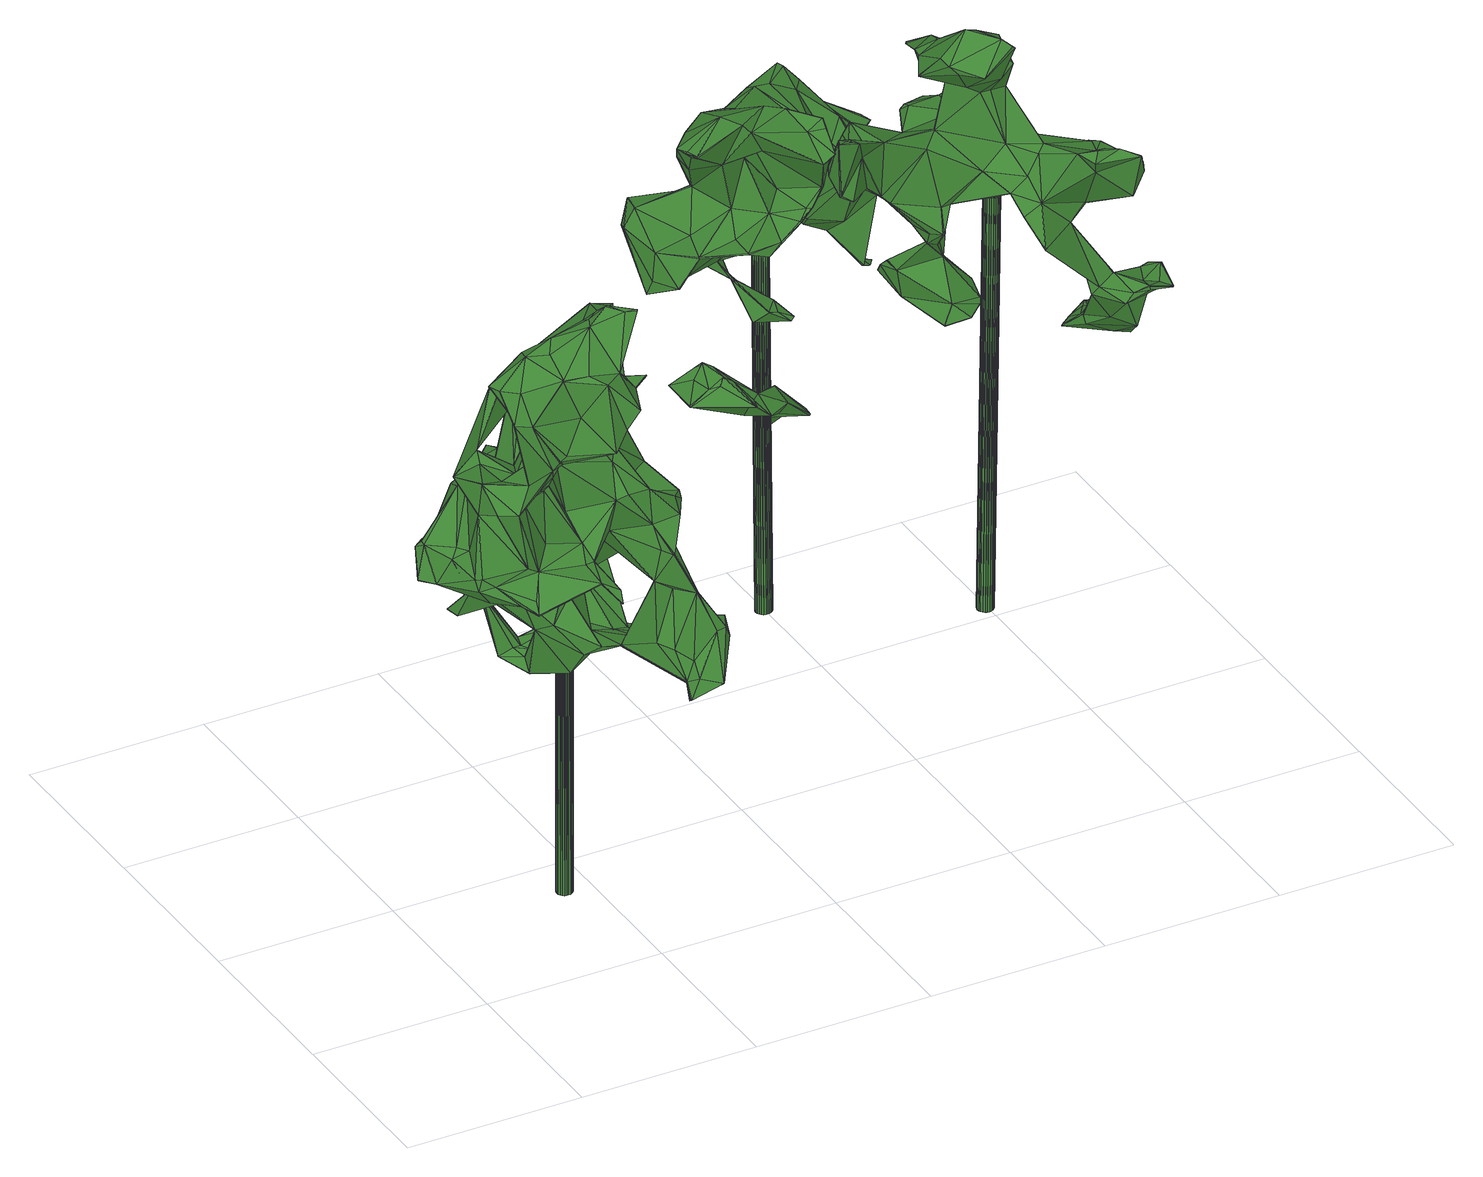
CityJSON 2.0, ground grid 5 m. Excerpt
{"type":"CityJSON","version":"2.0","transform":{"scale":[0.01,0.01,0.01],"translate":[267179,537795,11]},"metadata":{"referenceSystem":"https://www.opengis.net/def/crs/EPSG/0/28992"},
"CityObjects":{
"tree1":{"type":"SolitaryVegetationObject","attributes":{"gtid":186,"crown_width_m":6.76,"crown_median_z":22.36,"crown_r50_m":0.382,"crown_porosity":0.902,"trunk_H_m":10.62,"trunk_DBH_m":0.428,"trunk_radius_m":0.214,"trunk_base_height_m":11.74,"original_gtid":"206"},"geometry":[{"type":"Solid","lod":"3","boundaries":[[[[0,1,2]],[[3,4,5]],[[6,7,8]],[[9,10,11]],[[12,13,14]],[[15,16,17]],[[18,19,20]],[[21,22,23]],[[24,25,26]],[[27,28,3]],[[29,30,31]],[[32,33,34]],[[35,36,37]],[[38,39,40]],[[41,42,43]],[[44,45,46]],[[23,47,48]],[[49,50,51]],[[52,53,54]],[[55,54,53]],[[56,21,57]],[[58,59,60]],[[34,59,58]],[[20,61,18]],[[62,63,64]],[[12,14,65]],[[46,45,66]],[[67,68,6]],[[69,47,23]],[[70,67,71]],[[72,73,74]],[[75,0,76]],[[45,77,66]],[[78,79,80]],[[21,23,48]],[[81,82,83]],[[84,85,86]],[[87,86,85]],[[88,89,66]],[[90,91,92]],[[93,24,94]],[[95,24,93]],[[96,97,98]],[[99,52,100]],[[99,100,101]],[[102,103,44]],[[46,89,2]],[[104,105,106]],[[22,34,107]],[[22,107,23]],[[84,47,69]],[[108,109,110]],[[41,111,112]],[[113,112,111]],[[114,115,116]],[[20,60,61]],[[117,118,119]],[[120,41,121]],[[122,123,124]],[[125,126,127]],[[114,116,128]],[[22,21,56]],[[105,113,111]],[[80,129,130]],[[103,130,129]],[[69,131,84]],[[0,2,76]],[[132,133,134]],[[134,133,135]],[[81,136,35]],[[93,13,12]],[[137,8,138]],[[139,140,141]],[[9,34,58]],[[67,142,143]],[[6,142,67]],[[102,144,103]],[[130,103,144]],[[44,46,102]],[[110,145,108]],[[146,147,148]],[[146,148,149]],[[31,30,150]],[[68,70,83]],[[151,152,153]],[[154,155,156]],[[54,83,82]],[[54,82,52]],[[65,157,158]],[[159,157,65]],[[26,160,161]],[[162,157,159]],[[163,164,165]],[[163,165,166]],[[13,167,45]],[[94,167,13]],[[49,168,50]],[[2,1,46]],[[113,169,170]],[[106,171,104]],[[166,28,27]],[[7,6,68]],[[43,42,172]],[[43,172,173]],[[41,43,173]],[[174,31,110]],[[76,52,175]],[[3,5,27]],[[80,126,176]],[[109,124,110]],[[110,150,145]],[[36,177,178]],[[179,180,144]],[[181,182,17]],[[95,25,24]],[[159,183,162]],[[162,183,184]],[[94,185,167]],[[94,13,93]],[[186,60,20]],[[51,187,188]],[[94,24,185]],[[189,66,190]],[[35,191,192]],[[37,191,35]],[[12,65,158]],[[193,107,9]],[[123,194,174]],[[158,157,162]],[[149,195,76]],[[148,195,149]],[[88,42,146]],[[147,146,42]],[[196,118,11]],[[197,1,0]],[[102,1,197]],[[100,52,82]],[[100,82,81]],[[120,42,41]],[[158,198,12]],[[199,143,72]],[[167,77,45]],[[200,201,202]],[[200,202,184]],[[60,63,58]],[[186,63,60]],[[203,112,204]],[[203,204,205]],[[80,130,126]],[[206,3,203]],[[206,203,205]],[[207,28,165]],[[208,121,209]],[[210,148,147]],[[2,149,76]],[[118,211,152]],[[212,213,214]],[[215,216,128]],[[217,218,201]],[[121,41,112]],[[175,219,76]],[[178,90,92]],[[178,155,154]],[[42,88,172]],[[173,172,88]],[[178,177,155]],[[155,177,36]],[[115,199,220]],[[115,221,199]],[[68,54,55]],[[179,222,223]],[[75,223,222]],[[73,72,224]],[[11,10,225]],[[132,173,88]],[[14,78,65]],[[9,107,34]],[[145,73,163]],[[226,227,228]],[[81,229,136]],[[83,214,81]],[[229,81,214]],[[20,19,186]],[[112,3,28]],[[112,28,121]],[[45,230,13]],[[143,231,72]],[[217,186,218]],[[186,232,218]],[[233,29,234]],[[233,234,235]],[[188,236,237]],[[237,236,238]],[[156,155,36]],[[32,34,239]],[[240,241,138]],[[240,138,7]],[[105,41,173]],[[105,173,106]],[[90,178,154]],[[156,90,154]],[[194,16,234]],[[29,233,168]],[[68,67,70]],[[101,175,52]],[[26,185,24]],[[14,79,78]],[[96,231,97]],[[164,231,96]],[[167,185,77]],[[242,204,112]],[[106,173,134]],[[70,214,83]],[[243,17,16]],[[18,61,244]],[[235,245,246]],[[130,144,180]],[[232,171,218]],[[72,247,224]],[[90,248,221]],[[0,222,249]],[[117,119,216]],[[188,237,51]],[[46,66,89]],[[196,32,119]],[[79,230,44]],[[233,250,220]],[[168,233,220]],[[250,233,246]],[[221,248,213]],[[156,213,248]],[[251,126,125]],[[64,186,217]],[[178,92,36]],[[186,64,63]],[[92,37,36]],[[184,198,162]],[[32,239,226]],[[252,243,123]],[[139,141,170]],[[158,162,198]],[[71,214,70]],[[212,214,71]],[[35,229,36]],[[136,229,35]],[[156,36,229]],[[156,229,213]],[[220,199,168]],[[56,57,253]],[[235,246,233]],[[56,239,22]],[[119,228,216]],[[115,254,221]],[[116,117,128]],[[181,253,57]],[[247,72,231]],[[243,16,194]],[[255,71,67]],[[255,67,143]],[[211,256,193]],[[107,193,256]],[[143,199,255]],[[226,228,119]],[[226,119,32]],[[184,202,39]],[[210,96,98]],[[221,255,199]],[[138,241,137]],[[115,220,116]],[[12,257,93]],[[258,240,55]],[[106,134,171]],[[97,8,137]],[[181,17,243]],[[252,181,243]],[[226,239,253]],[[239,56,253]],[[137,241,98]],[[34,22,239]],[[66,77,190]],[[175,127,180]],[[101,127,175]],[[107,256,23]],[[91,254,115]],[[240,7,68]],[[246,118,250]],[[17,182,15]],[[247,231,164]],[[69,211,131]],[[245,87,85]],[[207,165,164]],[[227,216,228]],[[117,216,215]],[[46,1,102]],[[147,42,120]],[[121,147,120]],[[259,260,125]],[[163,166,5]],[[27,5,166]],[[217,62,64]],[[45,44,230]],[[112,203,3]],[[92,191,37]],[[191,62,261]],[[188,73,236]],[[126,262,176]],[[210,208,96]],[[145,30,263]],[[221,254,90]],[[15,245,235]],[[69,256,211]],[[23,256,69]],[[52,76,264]],[[190,26,161]],[[247,164,163]],[[125,260,265]],[[125,265,251]],[[35,127,100]],[[147,208,210]],[[223,219,180]],[[180,219,175]],[[223,75,219]],[[76,219,75]],[[149,0,249]],[[159,65,266]],[[159,266,267]],[[268,205,122]],[[184,260,269]],[[91,63,62]],[[73,224,163]],[[247,163,224]],[[242,141,204]],[[62,191,92]],[[92,91,62]],[[259,191,261]],[[11,118,152]],[[135,270,134]],[[196,119,118]],[[13,79,14]],[[104,171,232]],[[253,181,252]],[[98,97,137]],[[271,272,273]],[[97,274,8]],[[275,276,139]],[[180,126,130]],[[253,227,226]],[[252,227,253]],[[252,139,227]],[[132,88,66]],[[99,101,52]],[[272,277,197]],[[278,48,86]],[[243,194,123]],[[210,98,148]],[[258,148,240]],[[264,148,258]],[[241,148,98]],[[240,148,241]],[[201,218,270]],[[201,270,135]],[[168,237,238]],[[135,202,201]],[[227,139,128]],[[127,126,180]],[[279,198,39]],[[280,281,276]],[[91,196,225]],[[91,90,254]],[[132,134,173]],[[276,128,139]],[[170,275,139]],[[168,73,50]],[[73,282,50]],[[79,13,230]],[[28,207,121]],[[121,207,209]],[[211,85,131]],[[249,272,283]],[[249,283,149]],[[271,273,283]],[[271,283,272]],[[149,273,197]],[[272,197,273]],[[183,265,184]],[[197,144,102]],[[278,21,48]],[[60,59,61]],[[284,61,59]],[[183,159,251]],[[191,285,192]],[[80,286,267]],[[176,286,80]],[[267,286,159]],[[272,222,179]],[[0,75,222]],[[104,232,19]],[[287,5,4]],[[218,171,270]],[[30,29,263]],[[276,114,128]],[[105,111,41]],[[235,234,15]],[[124,123,174]],[[124,174,110]],[[176,262,286]],[[91,115,114]],[[91,114,196]],[[276,196,114]],[[113,242,112]],[[79,44,129]],[[170,280,275]],[[280,276,275]],[[179,223,180]],[[113,170,242]],[[280,244,281]],[[63,91,225]],[[170,141,242]],[[244,280,170]],[[244,170,104]],[[288,4,206]],[[205,204,141]],[[149,197,0]],[[96,289,207]],[[208,289,96]],[[201,269,217]],[[201,184,269]],[[217,269,62]],[[104,169,105]],[[113,105,169]],[[269,261,62]],[[90,156,248]],[[16,15,234]],[[196,33,32]],[[83,54,68]],[[84,86,47]],[[273,2,89]],[[68,55,240]],[[168,74,73]],[[290,291,160]],[[273,149,2]],[[9,153,193]],[[238,145,263]],[[238,263,168]],[[29,168,263]],[[250,116,220]],[[249,222,272]],[[31,174,29]],[[116,250,117]],[[292,125,127]],[[276,281,293]],[[93,257,95]],[[25,257,290]],[[95,257,25]],[[12,290,257]],[[149,283,146]],[[88,146,283]],[[189,133,66]],[[145,238,236]],[[145,236,73]],[[58,10,9]],[[202,135,40]],[[202,40,39]],[[174,234,29]],[[194,234,174]],[[117,215,128]],[[118,117,250]],[[59,34,33]],[[268,122,109]],[[109,122,124]],[[11,152,151]],[[11,151,9]],[[28,166,165]],[[200,184,201]],[[197,277,144]],[[255,221,212]],[[47,86,48]],[[144,277,179]],[[272,179,277]],[[26,190,185]],[[190,77,185]],[[276,33,196]],[[276,293,33]],[[59,33,293]],[[78,266,65]],[[244,104,18]],[[18,104,19]],[[188,187,73]],[[145,187,108]],[[274,6,8]],[[138,8,7]],[[199,72,74]],[[199,74,168]],[[294,40,135]],[[38,40,294]],[[97,231,274]],[[135,133,189]],[[279,39,38]],[[21,278,57]],[[57,278,182]],[[108,187,109]],[[51,109,187]],[[51,288,109]],[[259,125,285]],[[259,285,191]],[[264,258,53]],[[292,285,125]],[[55,53,258]],[[292,192,285]],[[292,127,35]],[[292,35,192]],[[121,208,147]],[[208,209,289]],[[273,88,283]],[[145,150,30]],[[143,142,274]],[[274,231,143]],[[6,274,142]],[[63,10,58]],[[184,265,260]],[[11,225,196]],[[63,225,10]],[[207,289,209]],[[207,164,96]],[[19,232,186]],[[251,262,126]],[[81,35,100]],[[101,100,127]],[[269,260,261]],[[259,261,260]],[[170,169,104]],[[59,293,284]],[[284,281,61]],[[49,51,237]],[[49,237,168]],[[229,214,213]],[[278,86,87]],[[132,66,133]],[[213,212,221]],[[80,266,78]],[[267,266,80]],[[5,287,163]],[[73,287,282]],[[187,287,73]],[[187,145,287]],[[163,287,145]],[[135,189,294]],[[84,131,85]],[[71,255,212]],[[161,189,190]],[[189,161,160]],[[189,160,294]],[[171,134,270]],[[26,25,160]],[[290,160,25]],[[288,50,282]],[[51,50,288]],[[227,128,216]],[[251,265,183]],[[264,53,52]],[[159,262,251]],[[159,286,262]],[[122,140,139]],[[205,141,140]],[[61,281,244]],[[206,205,268]],[[206,268,109]],[[205,140,122]],[[109,288,206]],[[139,252,122]],[[123,122,252]],[[293,281,284]],[[181,57,182]],[[15,182,245]],[[87,245,182]],[[12,295,291]],[[39,198,184]],[[38,198,279]],[[38,294,198]],[[80,79,129]],[[103,129,44]],[[198,294,12]],[[12,294,295]],[[273,89,88]],[[294,291,295]],[[160,291,294]],[[151,153,9]],[[264,195,148]],[[76,195,264]],[[211,153,152]],[[193,153,211]],[[278,87,182]],[[282,4,288]],[[287,4,282]],[[206,4,3]],[[12,291,290]],[[246,245,85]],[[118,246,85]],[[118,85,211]],[[31,150,110]],[[296,297,298]],[[296,298,299]],[[299,298,300]],[[299,300,301]],[[298,297,302]],[[298,302,300]],[[300,302,303]],[[300,303,301]],[[302,297,304]],[[302,304,303]],[[303,304,305]],[[303,305,301]],[[304,297,306]],[[304,306,305]],[[305,306,307]],[[305,307,301]],[[306,297,308]],[[306,308,307]],[[307,308,309]],[[307,309,301]],[[308,297,310]],[[308,310,309]],[[309,310,311]],[[309,311,301]],[[310,297,312]],[[310,312,311]],[[311,312,313]],[[311,313,301]],[[312,297,314]],[[312,314,313]],[[313,314,315]],[[313,315,301]],[[314,297,316]],[[314,316,315]],[[315,316,317]],[[315,317,301]],[[316,297,318]],[[316,318,317]],[[317,318,319]],[[317,319,301]],[[318,297,320]],[[318,320,319]],[[319,320,321]],[[319,321,301]],[[320,297,322]],[[320,322,321]],[[321,322,323]],[[321,323,301]],[[322,297,324]],[[322,324,323]],[[323,324,325]],[[323,325,301]],[[324,297,326]],[[324,326,325]],[[325,326,327]],[[325,327,301]],[[326,297,328]],[[326,328,327]],[[327,328,329]],[[327,329,301]],[[328,297,330]],[[328,330,329]],[[329,330,331]],[[329,331,301]],[[330,297,332]],[[330,332,331]],[[331,332,333]],[[331,333,301]],[[332,297,334]],[[332,334,333]],[[333,334,335]],[[333,335,301]],[[334,297,336]],[[334,336,335]],[[335,336,337]],[[335,337,301]],[[336,297,338]],[[336,338,337]],[[337,338,339]],[[337,339,301]],[[338,297,340]],[[338,340,339]],[[339,340,341]],[[339,341,301]],[[340,297,342]],[[340,342,341]],[[341,342,343]],[[341,343,301]],[[342,297,344]],[[342,344,343]],[[343,344,345]],[[343,345,301]],[[344,297,296]],[[344,296,345]],[[345,296,299]],[[345,299,301]]]]}]},
"tree2":{"type":"SolitaryVegetationObject","attributes":{"gtid":143,"crown_width_m":6.42,"crown_median_z":25.72,"crown_r50_m":0.41,"crown_porosity":0.9,"trunk_H_m":12.35,"trunk_DBH_m":0.449,"trunk_radius_m":0.225,"trunk_base_height_m":13.37,"original_gtid":"159"},"geometry":[{"type":"Solid","lod":"3","boundaries":[[[[346,347,348]],[[349,350,351]],[[352,353,354]],[[355,356,357]],[[358,359,360]],[[361,353,352]],[[362,363,364]],[[365,366,367]],[[368,360,369]],[[355,370,371]],[[372,355,371]],[[373,374,375]],[[376,377,378]],[[379,374,380]],[[381,350,349]],[[382,346,383]],[[359,384,385]],[[358,384,359]],[[364,353,361]],[[354,353,364]],[[375,374,379]],[[346,382,347]],[[386,367,387]],[[388,389,390]],[[391,384,358]],[[391,392,384]],[[393,394,395]],[[375,396,397]],[[398,399,400]],[[375,401,396]],[[402,403,404]],[[402,404,405]],[[406,347,407]],[[408,370,409]],[[408,409,410]],[[411,412,413]],[[414,415,416]],[[417,418,349]],[[419,383,420]],[[385,421,422]],[[423,424,412]],[[425,369,426]],[[425,426,392]],[[427,379,380]],[[365,367,386]],[[428,429,430]],[[431,400,432]],[[433,434,435]],[[435,434,436]],[[437,438,439]],[[362,440,363]],[[441,436,434]],[[397,442,443]],[[365,386,444]],[[445,446,447]],[[448,434,433]],[[449,450,451]],[[452,347,382]],[[453,396,401]],[[453,349,396]],[[392,426,454]],[[455,420,456]],[[416,457,431]],[[458,416,415]],[[458,415,459]],[[364,363,354]],[[416,460,457]],[[461,370,357]],[[462,463,464]],[[442,465,466]],[[449,466,465]],[[467,404,468]],[[468,404,469]],[[470,471,472]],[[473,464,463]],[[410,474,475]],[[398,437,399]],[[476,437,398]],[[477,366,365]],[[472,471,478]],[[368,369,479]],[[480,368,479]],[[414,432,481]],[[482,483,484]],[[447,477,485]],[[447,485,445]],[[486,360,359]],[[487,488,489]],[[443,466,373]],[[397,443,375]],[[375,443,373]],[[490,491,386]],[[387,490,386]],[[444,386,491]],[[410,409,492]],[[460,458,428]],[[432,400,399]],[[425,392,476]],[[383,346,348]],[[475,408,410]],[[424,478,471]],[[398,425,476]],[[415,481,459]],[[393,395,484]],[[493,494,363]],[[488,487,395]],[[397,418,495]],[[483,402,405]],[[496,445,485]],[[447,435,436]],[[497,498,494]],[[493,440,499]],[[348,347,406]],[[432,414,431]],[[441,402,500]],[[404,419,469]],[[416,431,414]],[[501,502,503]],[[486,504,505]],[[505,504,369]],[[351,503,506]],[[361,451,450]],[[461,409,370]],[[407,347,452]],[[507,508,509]],[[458,460,416]],[[510,499,511]],[[448,433,435]],[[512,513,514]],[[515,420,383]],[[515,383,348]],[[462,475,474]],[[516,427,380]],[[373,517,516]],[[355,474,356]],[[477,447,518]],[[373,466,517]],[[428,459,439]],[[428,458,459]],[[453,401,519]],[[409,461,492]],[[519,516,517]],[[427,516,519]],[[364,450,362]],[[374,373,380]],[[373,516,380]],[[363,494,354]],[[506,503,520]],[[521,484,490]],[[361,450,364]],[[419,420,455]],[[509,522,484]],[[509,484,405]],[[428,439,429]],[[523,524,381]],[[523,381,349]],[[432,399,437]],[[525,491,490]],[[525,526,491]],[[495,526,525]],[[496,485,477]],[[517,466,449]],[[449,519,517]],[[400,480,398]],[[527,455,520]],[[408,464,371]],[[442,466,443]],[[475,462,464]],[[475,464,408]],[[444,506,456]],[[351,506,444]],[[519,401,427]],[[427,401,379]],[[379,401,375]],[[528,377,523]],[[528,523,453]],[[495,418,526]],[[356,529,357]],[[453,523,349]],[[430,391,400]],[[530,422,421]],[[430,392,391]],[[513,512,502]],[[366,477,518]],[[526,531,491]],[[526,488,531]],[[390,532,388]],[[533,534,387]],[[387,534,490]],[[532,535,534]],[[533,532,534]],[[435,447,446]],[[536,484,537]],[[538,527,539]],[[540,499,510]],[[355,372,540]],[[473,497,541]],[[473,463,497]],[[519,542,453]],[[543,544,545]],[[546,497,478]],[[546,478,424]],[[526,418,488]],[[489,488,547]],[[515,548,448]],[[357,370,355]],[[422,530,359]],[[371,370,408]],[[467,405,404]],[[521,534,535]],[[438,392,429]],[[438,429,439]],[[540,473,499]],[[499,473,541]],[[536,537,511]],[[483,405,484]],[[510,522,509]],[[511,522,510]],[[537,522,511]],[[521,535,484]],[[537,484,522]],[[540,464,473]],[[541,493,499]],[[359,530,486]],[[350,381,549]],[[550,549,381]],[[484,395,490]],[[525,490,395]],[[372,371,464]],[[519,449,551]],[[484,536,393]],[[461,357,529]],[[552,393,536]],[[552,536,511]],[[553,411,551]],[[412,411,553]],[[459,481,439]],[[554,411,413]],[[405,467,509]],[[439,481,437]],[[411,554,555]],[[529,492,461]],[[482,484,535]],[[447,436,390]],[[447,390,389]],[[509,467,507]],[[544,411,555]],[[406,548,348]],[[455,527,419]],[[551,451,423]],[[551,449,451]],[[352,546,361]],[[524,550,381]],[[366,447,387]],[[367,366,387]],[[447,389,387]],[[493,363,440]],[[424,423,546]],[[499,440,511]],[[362,511,440]],[[539,512,470]],[[497,494,541]],[[490,534,521]],[[529,474,492]],[[529,356,474]],[[492,474,410]],[[501,503,351]],[[541,494,493]],[[556,465,442]],[[511,362,557]],[[495,525,487]],[[451,361,423]],[[423,361,546]],[[378,558,376]],[[351,350,501]],[[551,423,553]],[[501,559,502]],[[383,419,404]],[[383,404,403]],[[547,394,487]],[[389,560,387]],[[552,511,557]],[[365,561,477]],[[562,556,487]],[[563,531,564]],[[365,444,561]],[[396,418,397]],[[565,456,566]],[[565,566,515]],[[420,515,566]],[[420,566,456]],[[482,500,402]],[[545,555,559]],[[463,462,540]],[[372,464,540]],[[437,481,432]],[[463,472,478]],[[471,413,424]],[[424,413,412]],[[539,527,512]],[[417,531,418]],[[418,531,563]],[[417,444,531]],[[514,513,413]],[[513,554,413]],[[407,548,406]],[[448,548,382]],[[448,382,383]],[[348,548,515]],[[553,423,412]],[[528,558,378]],[[417,349,444]],[[444,349,351]],[[395,487,525]],[[448,496,515]],[[496,565,515]],[[542,567,568]],[[388,560,389]],[[359,385,422]],[[482,402,483]],[[505,360,486]],[[556,394,393]],[[562,394,556]],[[564,395,563]],[[390,436,441]],[[482,532,500]],[[523,377,524]],[[524,377,376]],[[390,500,532]],[[528,378,377]],[[538,539,507]],[[430,429,392]],[[569,419,538]],[[546,498,497]],[[564,488,395]],[[502,559,513]],[[538,419,527]],[[547,488,418]],[[524,376,550]],[[501,550,376]],[[519,551,567]],[[519,567,542]],[[565,477,561]],[[565,561,456]],[[358,360,368]],[[562,487,394]],[[349,418,396]],[[369,360,505]],[[569,469,419]],[[550,350,549]],[[504,454,369]],[[445,496,446]],[[446,496,435]],[[456,520,455]],[[496,477,565]],[[435,496,448]],[[539,470,463]],[[382,548,452]],[[452,548,407]],[[441,500,390]],[[487,489,547]],[[468,469,569]],[[491,531,444]],[[395,547,563]],[[400,570,430]],[[366,518,571]],[[366,571,447]],[[480,479,425]],[[554,559,555]],[[554,513,559]],[[450,557,362]],[[557,450,556]],[[552,557,556]],[[449,465,450]],[[450,465,556]],[[398,480,425]],[[395,394,547]],[[442,487,556]],[[563,547,418]],[[543,568,544]],[[495,487,397]],[[397,487,442]],[[556,393,552]],[[368,480,358]],[[358,480,391]],[[400,391,480]],[[468,569,538]],[[467,468,538]],[[467,538,507]],[[482,535,532]],[[470,472,463]],[[514,413,471]],[[503,502,520]],[[463,478,497]],[[385,454,421]],[[504,486,421]],[[454,504,421]],[[530,421,486]],[[527,520,512]],[[550,501,350]],[[543,545,542]],[[543,542,568]],[[545,544,555]],[[444,456,561]],[[533,387,560]],[[533,560,388]],[[384,392,454]],[[369,454,426]],[[384,454,385]],[[510,509,508]],[[510,508,540]],[[540,508,463]],[[463,508,539]],[[507,539,508]],[[448,441,434]],[[457,460,570]],[[428,430,570]],[[428,570,460]],[[388,532,533]],[[462,572,540]],[[403,573,383]],[[448,383,573]],[[402,573,403]],[[402,441,573]],[[441,448,573]],[[352,498,546]],[[564,531,488]],[[411,567,551]],[[544,567,411]],[[568,567,544]],[[354,498,352]],[[354,494,498]],[[501,545,559]],[[476,438,437]],[[392,438,476]],[[376,558,501]],[[501,558,545]],[[545,558,542]],[[453,542,558]],[[453,558,528]],[[512,520,502]],[[506,520,456]],[[474,572,462]],[[355,572,474]],[[540,572,355]],[[415,414,481]],[[470,512,514]],[[471,470,514]],[[447,571,518]],[[425,479,369]],[[431,457,570]],[[431,570,400]],[[574,575,576]],[[574,576,577]],[[577,576,578]],[[577,578,579]],[[576,575,580]],[[576,580,578]],[[578,580,581]],[[578,581,579]],[[580,575,582]],[[580,582,581]],[[581,582,583]],[[581,583,579]],[[582,575,584]],[[582,584,583]],[[583,584,585]],[[583,585,579]],[[584,575,586]],[[584,586,585]],[[585,586,587]],[[585,587,579]],[[586,575,588]],[[586,588,587]],[[587,588,589]],[[587,589,579]],[[588,575,590]],[[588,590,589]],[[589,590,591]],[[589,591,579]],[[590,575,592]],[[590,592,591]],[[591,592,593]],[[591,593,579]],[[592,575,594]],[[592,594,593]],[[593,594,595]],[[593,595,579]],[[594,575,596]],[[594,596,595]],[[595,596,597]],[[595,597,579]],[[596,575,598]],[[596,598,597]],[[597,598,599]],[[597,599,579]],[[598,575,600]],[[598,600,599]],[[599,600,601]],[[599,601,579]],[[600,575,602]],[[600,602,601]],[[601,602,603]],[[601,603,579]],[[602,575,604]],[[602,604,603]],[[603,604,605]],[[603,605,579]],[[604,575,606]],[[604,606,605]],[[605,606,607]],[[605,607,579]],[[606,575,608]],[[606,608,607]],[[607,608,609]],[[607,609,579]],[[608,575,610]],[[608,610,609]],[[609,610,611]],[[609,611,579]],[[610,575,612]],[[610,612,611]],[[611,612,613]],[[611,613,579]],[[612,575,614]],[[612,614,613]],[[613,614,615]],[[613,615,579]],[[614,575,616]],[[614,616,615]],[[615,616,617]],[[615,617,579]],[[616,575,618]],[[616,618,617]],[[617,618,619]],[[617,619,579]],[[618,575,620]],[[618,620,619]],[[619,620,621]],[[619,621,579]],[[620,575,622]],[[620,622,621]],[[621,622,623]],[[621,623,579]],[[622,575,574]],[[622,574,623]],[[623,574,577]],[[623,577,579]]]]}]},
"tree3":{"type":"SolitaryVegetationObject","attributes":{"gtid":106,"crown_width_m":6.59,"crown_median_z":25.6,"crown_r50_m":0.358,"crown_porosity":0.9,"trunk_H_m":12.27,"trunk_DBH_m":0.46,"trunk_radius_m":0.23,"trunk_base_height_m":13.33,"original_gtid":"114"},"geometry":[{"type":"Solid","lod":"3","boundaries":[[[[624,625,626]],[[627,628,629]],[[630,631,632]],[[633,634,635]],[[635,634,636]],[[630,632,637]],[[638,639,640]],[[641,642,643]],[[644,645,646]],[[636,647,633]],[[648,649,650]],[[651,652,653]],[[654,655,656]],[[657,658,659]],[[660,661,662]],[[663,664,665]],[[666,667,668]],[[669,670,671]],[[672,673,674]],[[633,635,636]],[[675,676,677]],[[678,679,680]],[[627,661,628]],[[681,682,683]],[[684,685,686]],[[658,638,640]],[[687,634,685]],[[688,633,647]],[[686,689,684]],[[689,690,684]],[[691,692,693]],[[694,695,696]],[[661,629,628]],[[660,629,661]],[[697,626,677]],[[698,626,697]],[[699,700,701]],[[702,651,653]],[[703,704,705]],[[706,661,627]],[[707,648,708]],[[639,638,709]],[[710,654,711]],[[712,713,700]],[[656,711,654]],[[714,715,716]],[[649,717,718]],[[719,720,721]],[[698,624,626]],[[688,714,689]],[[671,722,723]],[[724,725,726]],[[631,649,648]],[[727,668,667]],[[696,695,728]],[[729,730,641]],[[730,731,641]],[[703,705,732]],[[658,733,638]],[[667,734,735]],[[735,734,697]],[[679,678,736]],[[707,737,648]],[[727,738,668]],[[739,632,740]],[[631,740,632]],[[693,741,742]],[[743,662,661]],[[744,745,692]],[[746,747,748]],[[749,750,732]],[[680,751,752]],[[676,675,753]],[[754,669,720]],[[698,755,624]],[[647,753,675]],[[657,756,757]],[[758,693,759]],[[731,730,722]],[[687,646,636]],[[743,661,760]],[[706,760,661]],[[761,762,683]],[[761,745,762]],[[744,760,706]],[[763,694,696]],[[764,668,738]],[[649,718,650]],[[761,683,682]],[[639,659,640]],[[726,659,639]],[[765,766,767]],[[662,767,766]],[[657,659,756]],[[647,646,753]],[[636,646,647]],[[768,675,677]],[[687,636,634]],[[656,655,769]],[[770,771,769]],[[656,769,771]],[[666,664,667]],[[689,686,688]],[[633,686,634]],[[633,688,686]],[[674,772,771]],[[674,771,770]],[[773,774,775]],[[653,776,772]],[[702,653,772]],[[777,778,770]],[[777,770,769]],[[629,779,627]],[[736,780,679]],[[739,740,719]],[[781,782,644]],[[720,669,721]],[[707,669,737]],[[754,737,669]],[[681,783,784]],[[691,785,786]],[[643,738,651]],[[700,787,712]],[[788,789,625]],[[744,747,760]],[[785,742,776]],[[772,776,742]],[[739,669,790]],[[739,790,637]],[[769,655,791]],[[707,708,792]],[[771,793,656]],[[766,765,794]],[[788,625,624]],[[704,664,705]],[[666,705,664]],[[629,660,779]],[[676,795,672]],[[764,642,731]],[[764,722,701]],[[689,714,690]],[[779,660,796]],[[797,706,798]],[[797,798,694]],[[674,778,799]],[[634,686,685]],[[734,705,666]],[[734,666,800]],[[713,701,700]],[[662,766,660]],[[799,801,802]],[[645,644,795]],[[748,767,746]],[[765,767,748]],[[729,803,804]],[[777,799,778]],[[804,730,729]],[[703,750,704]],[[750,703,732]],[[676,697,677]],[[738,727,652]],[[724,726,805]],[[806,749,664]],[[685,684,687]],[[674,807,672]],[[767,662,746]],[[662,743,746]],[[778,674,770]],[[749,732,705]],[[712,787,808]],[[758,809,810]],[[811,643,651]],[[783,681,728]],[[763,728,681]],[[673,702,772]],[[673,772,674]],[[810,692,758]],[[691,758,692]],[[710,691,663]],[[812,805,813]],[[805,814,813]],[[715,815,751]],[[624,712,788]],[[799,807,674]],[[777,769,791]],[[663,806,664]],[[812,725,724]],[[816,755,734]],[[723,817,637]],[[692,747,744]],[[810,747,692]],[[655,801,791]],[[644,646,687]],[[738,652,651]],[[751,716,715]],[[796,694,798]],[[796,798,779]],[[775,654,710]],[[775,710,773]],[[714,688,715]],[[647,715,688]],[[818,652,727]],[[779,798,706]],[[631,819,820]],[[631,630,819]],[[735,697,676]],[[632,739,637]],[[749,774,773]],[[749,773,750]],[[762,821,683]],[[786,822,823]],[[742,785,691]],[[777,791,801]],[[809,758,695]],[[787,700,824]],[[805,812,724]],[[745,744,825]],[[826,638,733]],[[826,709,638]],[[827,659,725]],[[751,679,716]],[[828,659,827]],[[826,733,829]],[[675,715,647]],[[678,752,815]],[[752,751,815]],[[665,773,710]],[[704,665,664]],[[725,659,726]],[[755,697,734]],[[750,665,704]],[[750,773,665]],[[665,710,663]],[[774,749,806]],[[782,651,795]],[[691,693,742]],[[784,759,682]],[[759,761,682]],[[692,745,693]],[[759,693,745]],[[708,670,792]],[[670,707,792]],[[755,712,624]],[[785,652,818]],[[776,652,785]],[[654,802,655]],[[826,830,709]],[[831,822,735]],[[753,646,645]],[[758,759,784]],[[759,745,761]],[[681,784,682]],[[832,817,723]],[[813,725,812]],[[827,833,811]],[[788,834,789]],[[788,712,834]],[[659,828,756]],[[764,701,668]],[[666,668,701]],[[643,642,738]],[[667,664,749]],[[783,728,835]],[[653,652,776]],[[836,789,834]],[[676,753,645]],[[745,825,762]],[[640,659,658]],[[719,837,720]],[[796,794,809]],[[810,809,794]],[[716,679,780]],[[751,680,679]],[[811,651,782]],[[814,805,726]],[[814,726,639]],[[802,654,807]],[[627,779,706]],[[715,675,815]],[[768,815,675]],[[678,815,677]],[[781,644,687]],[[684,838,687]],[[714,838,690]],[[775,807,654]],[[722,671,701]],[[819,839,718]],[[819,832,839]],[[797,825,706]],[[821,825,797]],[[637,817,630]],[[819,630,817]],[[819,817,832]],[[785,818,786]],[[802,807,799]],[[752,678,680]],[[684,690,838]],[[649,820,717]],[[735,672,831]],[[658,657,757]],[[749,734,667]],[[705,734,749]],[[719,721,739]],[[800,816,734]],[[810,748,747]],[[697,755,698]],[[691,786,663]],[[834,756,827]],[[642,764,738]],[[639,709,830]],[[645,795,676]],[[713,816,800]],[[760,747,743]],[[743,747,746]],[[694,809,695]],[[699,701,671]],[[740,631,837]],[[740,837,719]],[[720,837,754]],[[737,754,837]],[[802,801,655]],[[733,658,757]],[[733,757,808]],[[782,795,644]],[[702,673,795]],[[702,795,651]],[[672,795,673]],[[642,641,731]],[[775,774,831]],[[725,813,827]],[[714,716,838]],[[716,780,838]],[[780,781,838]],[[781,687,838]],[[713,800,666]],[[713,712,816]],[[700,804,824]],[[789,626,625]],[[736,678,781]],[[781,780,736]],[[836,834,840]],[[834,827,840]],[[827,756,828]],[[723,722,832]],[[781,840,782]],[[748,794,765]],[[810,794,748]],[[666,701,713]],[[641,803,729]],[[735,676,672]],[[755,816,712]],[[672,807,831]],[[786,831,774]],[[742,741,772]],[[827,811,782]],[[827,782,840]],[[626,836,677]],[[626,789,836]],[[669,707,670]],[[836,840,677]],[[677,840,781]],[[677,781,678]],[[741,758,691]],[[693,758,741]],[[721,669,739]],[[786,806,663]],[[786,774,806]],[[839,841,718]],[[741,711,793]],[[656,793,711]],[[832,841,839]],[[722,841,832]],[[814,830,813]],[[639,830,814]],[[708,841,722]],[[648,841,708]],[[650,841,648]],[[649,631,820]],[[813,830,829]],[[826,829,830]],[[718,841,650]],[[807,775,831]],[[824,804,803]],[[733,824,803]],[[733,808,824]],[[831,786,823]],[[730,699,722]],[[708,722,699]],[[700,699,804]],[[808,787,824]],[[708,699,670]],[[699,671,670]],[[730,804,699]],[[696,728,763]],[[833,733,803]],[[643,803,641]],[[643,811,803]],[[833,803,811]],[[772,793,771]],[[741,793,772]],[[694,763,797]],[[681,821,763]],[[637,790,723]],[[671,723,790]],[[799,777,801]],[[820,819,717]],[[768,677,815]],[[718,717,819]],[[712,757,834]],[[712,808,757]],[[834,757,756]],[[764,842,722]],[[671,790,669]],[[831,823,822]],[[818,822,786]],[[710,711,691]],[[741,691,711]],[[797,763,821]],[[683,821,681]],[[827,813,829]],[[783,835,784]],[[784,835,758]],[[660,766,796]],[[631,648,837]],[[694,796,809]],[[833,829,733]],[[827,829,833]],[[648,737,837]],[[796,766,794]],[[818,727,822]],[[735,822,727]],[[667,735,727]],[[731,842,764]],[[731,722,842]],[[695,758,835]],[[695,835,728]],[[744,706,825]],[[821,762,825]],[[843,844,845]],[[843,845,846]],[[846,845,847]],[[846,847,848]],[[845,844,849]],[[845,849,847]],[[847,849,850]],[[847,850,848]],[[849,844,851]],[[849,851,850]],[[850,851,852]],[[850,852,848]],[[851,844,853]],[[851,853,852]],[[852,853,854]],[[852,854,848]],[[853,844,855]],[[853,855,854]],[[854,855,856]],[[854,856,848]],[[855,844,857]],[[855,857,856]],[[856,857,858]],[[856,858,848]],[[857,844,859]],[[857,859,858]],[[858,859,860]],[[858,860,848]],[[859,844,861]],[[859,861,860]],[[860,861,862]],[[860,862,848]],[[861,844,863]],[[861,863,862]],[[862,863,864]],[[862,864,848]],[[863,844,865]],[[863,865,864]],[[864,865,866]],[[864,866,848]],[[865,844,867]],[[865,867,866]],[[866,867,868]],[[866,868,848]],[[867,844,869]],[[867,869,868]],[[868,869,870]],[[868,870,848]],[[869,844,871]],[[869,871,870]],[[870,871,872]],[[870,872,848]],[[871,844,873]],[[871,873,872]],[[872,873,874]],[[872,874,848]],[[873,844,875]],[[873,875,874]],[[874,875,876]],[[874,876,848]],[[875,844,877]],[[875,877,876]],[[876,877,878]],[[876,878,848]],[[877,844,879]],[[877,879,878]],[[878,879,880]],[[878,880,848]],[[879,844,881]],[[879,881,880]],[[880,881,882]],[[880,882,848]],[[881,844,883]],[[881,883,882]],[[882,883,884]],[[882,884,848]],[[883,844,885]],[[883,885,884]],[[884,885,886]],[[884,886,848]],[[885,844,887]],[[885,887,886]],[[886,887,888]],[[886,888,848]],[[887,844,889]],[[887,889,888]],[[888,889,890]],[[888,890,848]],[[889,844,891]],[[889,891,890]],[[890,891,892]],[[890,892,848]],[[891,844,843]],[[891,843,892]],[[892,843,846]],[[892,846,848]]]]}]}
},
"vertices":[
[219,458,1405],[278,502,1544],[278,505,1544],[422,678,963],[411,634,950],[380,664,941],[20,399,1107],[18,400,1110],[75,514,1128],[695,174,993],[640,194,1112],[610,238,1018],[514,246,1663],[477,338,1762],[426,247,1679],[628,316,786],[638,352,775],[680,356,771],[741,352,1188],[581,401,1203],[704,303,1208],[784,164,847],[766,148,885],[709,54,786],[540,360,1795],[596,328,1783],[576,415,1752],[359,687,962],[350,646,974],[421,335,748],[368,452,696],[411,443,716],[661,238,984],[653,238,1001],[698,175,995],[262,210,1167],[389,112,1149],[388,195,1158],[636,332,1574],[599,321,1548],[590,361,1565],[531,588,1211],[353,596,1294],[440,496,1282],[319,384,1694],[401,402,1716],[349,461,1656],[667,61,773],[709,57,783],[470,432,798],[416,461,933],[467,527,760],[150,323,1308],[168,404,1150],[130,302,1131],[126,416,1130],[808,235,860],[801,233,842],[643,194,1114],[661,237,1125],[696,262,1180],[737,334,1175],[517,272,1268],[611,251,1181],[548,261,1282],[454,198,1671],[431,526,1619],[123,325,1093],[44,347,1119],[601,26,784],[143,251,1087],[169,258,1085],[187,501,896],[295,565,888],[279,503,928],[208,422,1387],[126,411,1379],[506,427,1722],[370,279,1662],[370,278,1666],[245,210,1603],[148,227,1145],[141,287,1137],[108,240,1135],[605,45,771],[610,69,810],[655,105,800],[640,188,829],[383,581,1477],[322,524,1542],[417,204,1151],[530,332,1142],[417,203,1155],[568,319,1789],[527,345,1804],[601,316,1788],[256,490,1102],[133,519,1128],[133,539,1145],[241,298,1333],[252,247,1158],[166,254,1338],[215,387,1636],[225,349,1639],[713,484,1209],[577,564,1225],[632,540,1371],[734,138,889],[396,572,729],[496,537,781],[436,548,703],[545,575,1200],[439,558,1106],[545,532,1157],[549,400,1070],[412,357,989],[430,360,963],[493,359,841],[506,225,867],[585,263,844],[360,668,1262],[397,584,1142],[544,540,937],[571,491,760],[532,523,763],[280,241,1383],[276,159,1492],[210,218,1344],[518,462,943],[274,329,1627],[217,256,1589],[599,29,784],[436,518,1487],[529,479,1578],[552,506,1429],[565,463,1535],[236,176,1105],[98,527,1139],[73,515,1130],[611,502,958],[578,553,949],[579,554,953],[127,416,1126],[200,452,996],[240,296,1576],[328,546,708],[328,562,1293],[302,604,1272],[186,502,1284],[220,461,1403],[379,496,702],[659,235,984],[607,223,844],[640,188,833],[423,80,1134],[409,38,1123],[390,113,1145],[494,170,1543],[534,172,1588],[435,117,1519],[596,432,1728],[605,452,1729],[484,191,1525],[301,602,887],[249,516,931],[337,600,937],[329,680,959],[495,375,1758],[350,391,867],[599,476,1180],[648,478,1030],[641,501,1372],[383,516,1298],[515,532,1391],[449,446,746],[152,309,1406],[281,131,1528],[409,35,1125],[426,79,1137],[343,287,1471],[252,244,1408],[717,359,773],[659,258,817],[450,190,1510],[427,311,1470],[519,375,1777],[614,274,1272],[396,570,732],[387,536,729],[529,477,1581],[558,486,1726],[406,247,1190],[328,296,1183],[658,120,832],[561,452,767],[194,473,1304],[610,242,1017],[294,482,1543],[588,299,1567],[318,407,964],[499,391,1568],[505,437,1398],[574,348,1557],[492,624,948],[534,579,955],[561,628,944],[492,623,944],[359,568,958],[331,533,1164],[436,555,1106],[208,577,1243],[610,68,813],[222,188,1084],[231,150,1076],[200,186,1094],[499,397,843],[559,364,822],[558,368,1319],[593,425,1328],[155,310,1406],[379,347,896],[312,271,1102],[282,363,1365],[229,345,1372],[180,538,896],[622,228,1112],[624,293,828],[607,377,806],[598,328,824],[231,150,1079],[375,361,1696],[201,455,996],[594,427,1325],[435,290,823],[559,364,818],[580,271,833],[367,538,727],[402,511,727],[377,498,718],[751,231,881],[82,483,1150],[82,501,1150],[569,486,1004],[621,439,779],[689,387,1126],[592,229,841],[506,226,864],[178,540,898],[388,196,1154],[311,421,1325],[466,253,858],[302,175,1505],[622,440,782],[717,359,777],[386,331,1093],[238,306,1098],[649,73,808],[601,315,1784],[149,439,1147],[327,278,1366],[345,290,1378],[415,352,1222],[294,141,1516],[366,453,698],[195,471,1301],[346,285,1470],[404,249,1561],[312,154,1527],[514,541,926],[383,342,1383],[553,502,1428],[450,461,1418],[392,434,1501],[385,529,1486],[124,483,1125],[689,446,1010],[654,422,1019],[306,351,1626],[683,152,837],[636,329,1573],[690,447,1014],[689,384,1125],[331,563,924],[334,475,1316],[686,328,1155],[310,273,1359],[283,133,1531],[304,600,887],[436,547,940],[376,504,974],[596,328,1780],[560,352,1762],[249,264,1344],[637,342,1119],[589,361,1569],[474,353,1687],[446,375,74],[425,375,74],[446,381,74],[451,383,1136],[450,388,1136],[429,382,1136],[443,386,74],[447,393,1136],[440,390,74],[444,398,1136],[436,394,74],[440,401,1136],[430,396,74],[434,403,1136],[425,396,74],[429,404,1136],[419,396,74],[423,403,1136],[414,394,74],[418,401,1136],[410,390,74],[414,397,1136],[406,386,74],[410,393,1136],[404,380,74],[408,388,1136],[404,375,74],[408,382,1136],[404,369,74],[409,377,1136],[407,364,74],[411,372,1136],[410,360,74],[414,367,1136],[415,356,74],[418,364,1136],[420,354,74],[424,362,1136],[425,354,74],[429,361,1136],[431,354,74],[435,362,1136],[436,357,74],[440,364,1136],[440,360,74],[444,368,1136],[444,365,74],[448,372,1136],[446,370,74],[450,377,1136],
[1651,1062,1188],[1677,1074,1174],[1654,1060,1189],[1366,941,1810],[1405,891,1780],[1509,965,1643],[1034,895,1396],[992,954,1400],[986,976,1351],[1294,970,1249],[1335,952,1241],[1329,943,1230],[1208,1036,1035],[1188,1055,1043],[1206,977,1037],[994,944,1489],[1018,1139,1538],[982,1103,1488],[965,1059,1509],[1553,1230,1649],[1594,1291,1633],[1566,1324,1664],[1233,973,1018],[1259,896,976],[1269,931,1206],[1266,930,1207],[1248,993,1290],[1033,903,1811],[1043,867,1818],[1160,909,1865],[1416,791,1761],[1406,753,1765],[1407,755,1762],[1052,831,1821],[1041,867,1815],[1436,874,1798],[1659,1096,1188],[1561,1085,1307],[1156,1036,1009],[1114,1091,973],[1485,1247,1679],[1559,1344,1664],[1464,1338,1489],[1635,1287,1561],[1514,1338,1425],[1307,1031,906],[1283,1009,882],[1224,1093,1518],[1257,1078,1528],[1347,1199,1604],[1314,962,1822],[1180,1046,1796],[1371,938,932],[1465,994,839],[1390,1044,919],[1210,880,1840],[1506,1296,1412],[1538,1176,1380],[1526,1175,1391],[1385,1258,1450],[1680,1073,1176],[1705,1111,1162],[1298,902,1242],[1362,904,1198],[1326,909,1233],[1302,910,1534],[1187,806,1507],[1291,827,1496],[1489,1093,796],[1470,1122,779],[1469,1124,782],[1461,998,1621],[1303,1048,1737],[1473,1045,1374],[1578,1023,1363],[1107,972,982],[1113,1093,976],[1083,878,1486],[1187,803,1504],[1295,885,946],[1267,935,971],[1053,829,1818],[1378,1088,807],[1334,1069,857],[1334,1072,860],[1476,1098,813],[1487,1059,814],[1602,1332,1394],[1574,1359,1386],[1690,1343,1452],[1557,1376,1396],[1463,994,836],[1386,1054,842],[1378,1084,806],[1107,1113,1437],[1550,1380,1388],[1149,1056,1715],[1102,988,1790],[1505,1068,1656],[1780,1255,1477],[1769,1294,1476],[1656,1298,1549],[1640,1224,1328],[1133,1010,1609],[994,1053,1563],[1108,970,1493],[1704,1114,1161],[1231,875,1814],[1109,972,979],[1469,1015,1409],[1607,993,1521],[1460,1120,797],[1399,1139,730],[1399,1136,727],[1430,1123,777],[1361,907,1197],[1235,983,1320],[1195,989,1379],[1232,984,1318],[1132,1014,1611],[1061,956,1750],[1370,1194,1490],[1457,1161,1549],[1529,1175,1394],[1284,861,1470],[1249,811,1474],[1227,893,1485],[1168,996,1370],[1335,949,1244],[1299,904,1244],[1335,922,920],[1653,1187,1565],[1193,884,1499],[1270,934,974],[1297,961,970],[1439,1090,790],[1417,1317,1463],[1389,1280,1453],[1298,1257,1503],[1733,1215,1481],[1162,969,1018],[1257,1104,1724],[1313,1115,1725],[1267,1064,1724],[1430,1269,1669],[1438,1238,1689],[1374,911,1204],[1082,1067,1432],[989,978,1349],[1283,1122,1734],[1709,1199,1463],[1073,924,1404],[1037,896,1394],[1144,1071,1398],[1512,1339,1422],[1435,870,1594],[1399,861,1546],[1471,963,1603],[1108,969,981],[1188,959,1024],[1501,991,1602],[1308,1088,1505],[1227,1117,1436],[1236,1153,1438],[1179,1081,1396],[1132,1123,1437],[1357,881,1485],[1356,840,1528],[1293,826,1493],[1700,1076,1377],[1052,862,1802],[1073,911,1731],[1633,1255,1571],[1162,901,1725],[1430,1015,1440],[1404,1239,1612],[1233,1155,1438],[1385,860,1779],[1425,837,1790],[1283,1122,1730],[1315,1115,1728],[1428,1015,1438],[1375,756,1741],[1373,915,1203],[1154,1036,1012],[1484,1088,1655],[1432,1357,1501],[1473,1301,1596],[1469,1301,1597],[1423,1317,1510],[1202,1139,1470],[1209,1150,1452],[1429,1018,1439],[1317,978,1496],[1243,1019,1313],[1106,981,1383],[1274,897,1735],[1289,1004,1716],[1359,976,1554],[1431,872,1594],[1084,877,1482],[1298,1064,1530],[1662,1095,1190],[1435,874,1795],[1427,838,1786],[1212,946,1555],[1144,1079,1540],[1192,885,1503],[1354,842,1531],[1384,865,1549],[1145,1041,1581],[1020,1136,1541],[1376,760,1740],[1398,860,1548],[1570,1297,1627],[1597,1130,1528],[1201,1011,1564],[1452,1031,1603],[1412,1187,1648],[1679,1079,1458],[1653,1053,1420],[1257,959,1686],[1257,963,1686],[1539,1173,1499],[1411,1090,815],[1637,1286,1564],[1252,993,1292],[1569,1298,1378],[1397,1075,237],[1375,1075,237],[1397,1081,237],[1377,1056,1473],[1376,1062,1473],[1354,1056,1472],[1394,1087,238],[1374,1067,1473],[1391,1091,238],[1370,1072,1473],[1386,1095,238],[1365,1075,1473],[1380,1097,237],[1360,1078,1473],[1375,1097,237],[1354,1078,1473],[1369,1097,237],[1348,1077,1473],[1364,1094,237],[1343,1075,1472],[1359,1091,237],[1338,1071,1472],[1355,1086,237],[1335,1067,1472],[1353,1081,237],[1333,1061,1472],[1353,1075,237],[1332,1055,1472],[1353,1069,237],[1333,1049,1472],[1356,1064,237],[1335,1044,1472],[1359,1059,237],[1339,1040,1472],[1364,1055,237],[1344,1036,1472],[1370,1053,237],[1349,1034,1472],[1375,1053,237],[1355,1033,1472],[1381,1053,237],[1361,1034,1472],[1387,1056,237],[1366,1036,1472],[1391,1059,237],[1371,1040,1472],[1395,1064,237],[1374,1045,1473],[1397,1070,237],[1376,1050,1473],
[1852,1115,1604],[1784,1087,1616],[1866,1053,1638],[2250,733,1002],[2256,759,976],[2259,760,978],[1864,977,1087],[1763,981,1090],[1845,995,1085],[1820,636,2048],[1749,594,1975],[1844,622,2026],[1854,627,2018],[1912,997,1119],[1455,879,1616],[1446,811,1758],[1460,891,1635],[1745,807,1393],[1748,808,1392],[1768,860,1439],[1870,844,1760],[1896,839,1762],[1865,723,1869],[1818,769,2003],[1721,986,1117],[1748,803,1121],[1746,802,1124],[1862,814,1543],[1908,751,1498],[1907,749,1501],[2239,662,1543],[2206,596,1563],[2172,590,1502],[1551,985,1651],[1509,956,1621],[1524,902,1677],[2195,846,1045],[2213,773,985],[2112,818,1030],[2112,816,1401],[2098,896,1436],[2144,840,1403],[1932,988,1404],[1962,945,1517],[1817,922,1426],[1739,1082,1170],[1695,1012,1220],[1809,946,1246],[2000,748,1622],[1977,732,1606],[2032,627,1648],[1923,843,1917],[1948,853,1751],[1897,944,1754],[1779,967,1844],[1733,984,1870],[1736,987,1872],[2277,570,1213],[2210,572,1230],[2275,570,1210],[1645,752,1926],[1699,641,1976],[1679,653,2000],[1767,723,1873],[1753,706,2059],[1665,672,2019],[1645,754,1928],[2050,700,1396],[2081,643,1205],[2094,626,1233],[2289,725,1187],[2259,714,1196],[2284,718,1200],[1933,985,1637],[1884,1059,1630],[1759,888,1334],[1706,973,1459],[1805,931,1415],[1948,735,1546],[2161,952,1410],[2149,921,1412],[2111,962,1448],[2245,704,1028],[1684,1028,1200],[1702,974,1207],[1448,804,1596],[2129,752,1427],[2100,710,1436],[1755,1011,1583],[1847,982,1425],[1684,826,1936],[1750,847,1954],[1692,862,1931],[1821,801,1126],[1822,799,1128],[1756,1124,1082],[1731,1105,1123],[1757,1127,1084],[1804,916,1251],[1891,926,1153],[1456,782,1773],[1481,814,1754],[1448,812,1761],[1891,814,1541],[2301,684,1214],[1722,838,1386],[1728,860,1344],[1753,851,1338],[2163,954,1412],[1587,921,1516],[1963,949,1518],[1995,827,1612],[1744,946,1868],[1690,1053,1168],[1795,863,1438],[1785,1084,1101],[1774,1083,1093],[2051,697,1399],[1923,595,1411],[2070,780,1039],[2152,673,1101],[2143,577,1195],[2071,781,1042],[2100,721,1097],[2109,753,1078],[2111,945,1478],[2240,914,1467],[1776,928,1913],[1759,980,1870],[1916,754,1882],[1711,1080,1154],[1902,1031,1610],[1583,1004,1669],[1618,975,1536],[2147,649,1248],[2167,578,1220],[2107,719,1067],[2212,571,1219],[2253,598,1200],[2304,684,1212],[1798,886,1402],[2148,813,1056],[2167,841,1053],[2111,818,1034],[1839,873,1863],[2178,558,1635],[2057,576,1637],[2074,607,1592],[1960,684,1490],[2242,877,1475],[2160,805,1553],[2178,775,1561],[1919,700,1454],[2132,587,1656],[2069,587,1668],[2252,735,1004],[1739,905,1875],[1790,868,1834],[1756,872,1667],[2260,612,1208],[2211,575,1231],[1920,702,1451],[2059,762,1422],[1647,1031,1465],[1772,1088,1603],[1781,1056,1630],[1851,975,1146],[2178,561,1636],[1692,1010,1219],[2099,709,1440],[2160,806,1062],[1929,816,1606],[2186,809,1053],[2271,673,1187],[2245,707,1029],[2099,607,1655],[1932,992,1403],[2140,596,1636],[2133,626,1611],[1639,889,1474],[1697,884,1396],[1432,774,1774],[2099,860,1435],[2137,720,1574],[1637,1037,1468],[2244,712,1185],[2139,708,1140],[1731,868,1619],[1468,778,1769],[1491,780,1756],[1430,776,1773],[1820,911,1888],[1905,988,1476],[1897,951,1117],[1915,756,1502],[1870,846,1127],[1807,815,1129],[2270,647,1197],[1963,752,1567],[2134,720,1571],[1647,994,1454],[2188,664,1163],[1484,799,1574],[1608,867,1677],[1570,915,1666],[1528,837,1673],[1451,803,1598],[2153,775,1569],[1880,861,1137],[1612,890,1502],[1723,983,1607],[2229,644,1202],[1856,951,1648],[1731,1023,1115],[1673,782,1914],[1871,845,1130],[1756,876,1668],[1778,822,1169],[1765,877,1354],[1898,825,233],[1875,825,233],[1897,831,233],[1917,827,1459],[1916,833,1459],[1894,827,1459],[1895,837,233],[1914,838,1459],[1891,841,233],[1910,843,1459],[1886,845,233],[1905,847,1459],[1881,847,233],[1900,849,1459],[1875,848,233],[1894,850,1459],[1869,847,233],[1888,849,1460],[1864,845,233],[1882,847,1460],[1859,841,233],[1878,843,1460],[1855,836,233],[1874,838,1460],[1853,831,233],[1872,833,1460],[1852,825,233],[1871,827,1460],[1853,819,233],[1872,821,1460],[1855,814,233],[1874,815,1460],[1859,809,233],[1878,811,1460],[1864,805,233],[1882,807,1460],[1869,803,233],[1888,805,1460],[1875,802,233],[1894,804,1459],[1881,803,233],[1900,805,1459],[1887,805,233],[1905,807,1459],[1891,809,233],[1910,811,1459],[1895,814,233],[1914,815,1459],[1897,819,233],[1916,821,1459]
]}
